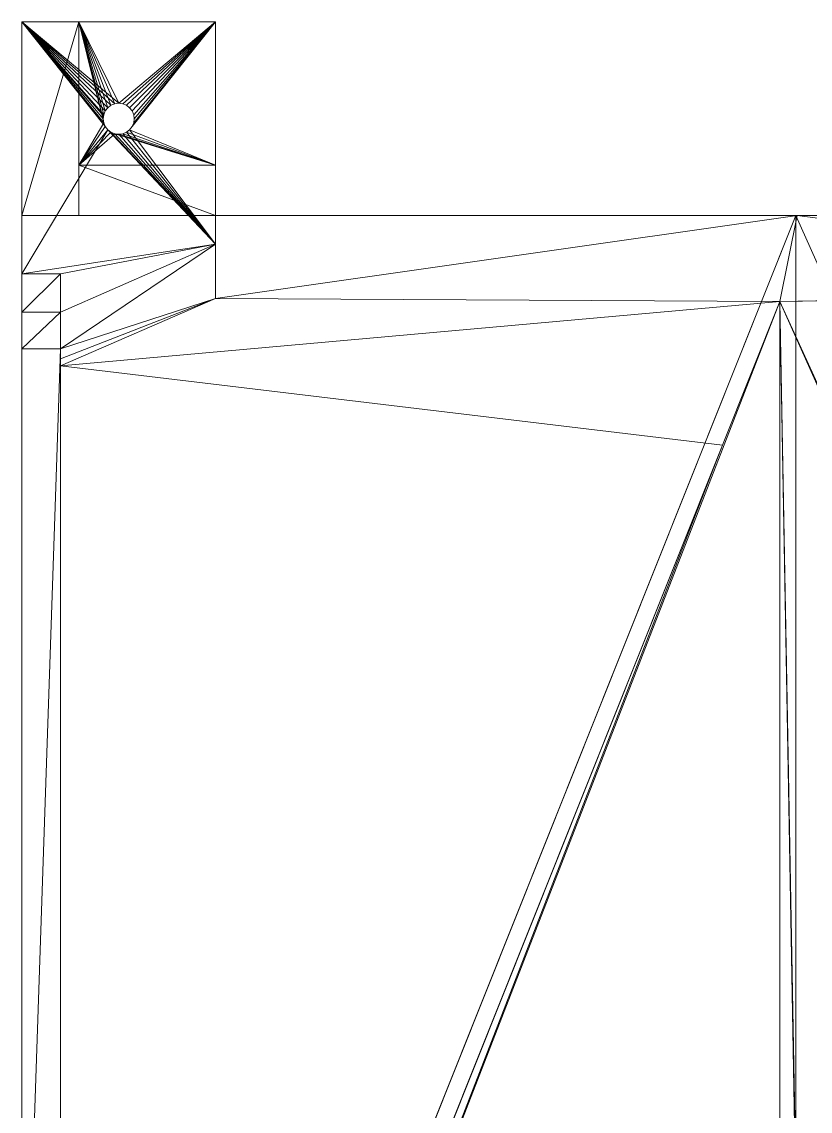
# Model space of a CAD drawing. Header units: millimetres. Extents: x -38752 to -34801, y 260924 to 263752.
# Drawn here: x -38225.5 to -38123.8, y 261536.9 to 261677.4 of the extents above; entities that cross this region are included whole.
import ezdxf

# ---------------------------------------------------------------- set-up
doc = ezdxf.new("R2010")
doc.units = ezdxf.units.MM
doc.layers.get('0').update_dxf_attribs({"lineweight": 9})
doc.layers.add('0.09', color=1, linetype='Continuous', lineweight=9)

msp = doc.modelspace()

# ---------------------------------------------------------------- linework, layer by layer
at = {"extrusion": (2.49184e-13, 1, -4.44089e-16)}
for p, q in [((-38225.48, 261644.91), (-38225.48, 261677.43)), ((-38200.48, 261677.43), (-38225.48, 261677.43)), ((-38225.48, 261677.43, 4), (-38225.48, 261677.43)), ((-38218.14, 261677.43, 4), (-38225.48, 261677.43, 4)), ((-38225.48, 261652.43, 4), (-38225.48, 261677.43, 4)), ((-38200.48, 261677.43, 5), (-38218.14, 261677.43, 5)), ((-38218.14, 261652.43, 4), (-38218.14, 261677.43, 4)), ((-38218.14, 261677.43, 5), (-38218.14, 261677.43, 4)), ((-38218.14, 261658.93, 5), (-38218.14, 261677.43, 5)), ((-38200.48, 261677.43, 5), (-38200.48, 261677.43)), ((-38200.48, 261648.73), (-38200.48, 261677.43)), ((-38200.48, 261658.93, 5), (-38200.48, 261677.43, 5)), ((-38213.5, 261666.86, 5), (-38213.5, 261666.86)), ((-38212.98, 261666.93, 5), (-38212.98, 261666.93)), ((-38212.47, 261666.86, 5), (-38212.47, 261666.86)), ((-38214.92, 261665.44, 5), (-38214.92, 261665.44)), ((-38214.72, 261665.93, 5), (-38214.72, 261665.93)), ((-38214.4, 261666.34, 5), (-38214.4, 261666.34)), ((-38213.98, 261666.66, 5), (-38213.98, 261666.66)), ((-38211.98, 261666.66, 5), (-38211.98, 261666.66)), ((-38211.57, 261666.34, 5), (-38211.57, 261666.34)), ((-38211.25, 261665.93, 5), (-38211.25, 261665.93)), ((-38211.05, 261665.44, 5), (-38211.05, 261665.44)), ((-38214.98, 261664.93, 5), (-38214.98, 261664.93)), ((-38214.92, 261664.41, 5), (-38214.92, 261664.41)), ((-38211.05, 261664.41, 5), (-38211.05, 261664.41)), ((-38210.98, 261664.93, 5), (-38210.98, 261664.93)), ((-38214.72, 261663.93, 5), (-38214.72, 261663.93)), ((-38214.4, 261663.51, 5), (-38214.4, 261663.51)), ((-38213.98, 261663.19, 5), (-38213.98, 261663.19)), ((-38213.5, 261662.99, 5), (-38213.5, 261662.99)), ((-38212.98, 261662.93, 5), (-38212.98, 261662.93)), ((-38212.47, 261662.99, 5), (-38212.47, 261662.99)), ((-38211.98, 261663.19, 5), (-38211.98, 261663.19)), ((-38211.57, 261663.51, 5), (-38211.57, 261663.51)), ((-38211.25, 261663.93, 5), (-38211.25, 261663.93)), ((-38218.14, 261652.43, 5), (-38218.14, 261658.93, 5)), ((-38200.48, 261658.93, 5), (-38218.14, 261658.93, 5)), ((-38200.48, 261652.43, 22.65), (-38218.14, 261658.93, 5)), ((-38200.48, 261652.43, 22.65), (-38200.48, 261658.93, 5)), ((-38125.63, 261652.43, 104.86), (-38225.48, 261402.45, 104.86)), ((-38125.63, 261652.43, 104.86), (-38225.48, 261652.43, 5)), ((-38225.48, 261402.45, 104.86), (-38225.48, 261652.43, 5)), ((-38218.14, 261652.43, 4), (-38225.48, 261652.43, 4)), ((-38225.48, 261652.43, 5), (-38225.48, 261652.43, 4)), ((-38218.14, 261652.43, 5), (-38200.48, 261652.43, 22.65)), ((-38218.14, 261652.43, 5), (-38218.14, 261652.43, 4)), ((-38200.48, 261652.43, 22.65), (-38125.49, 261652.43, 97.65)), ((-38200.48, 261641.72, 26.93), (-38200.48, 261652.43, 22.65)), ((-38127.7, 261641.36, 99.86), (-38125.49, 261652.43, 97.65)), ((-38125.63, 261652.43, 104.86), (-38125.63, 261402.45, 104.86)), ((-38125.63, 261652.43, 104.86), (-38122.09, 261652.43, 101.32)), ((-38125.49, 261652.43, 97.65), (-38050.77, 261652.43, 22.93)), ((-38220.48, 261644.91), (-38200.48, 261648.73)), ((-38220.48, 261639.99, 0.44), (-38200.48, 261648.73)), ((-38220.48, 261635.27, 1.85), (-38200.48, 261648.73)), ((-38200.48, 261641.72, 26.93), (-38200.48, 261648.73)), ((-38225.48, 261639.99, 0.44), (-38225.48, 261644.91)), ((-38225.48, 261644.91), (-38220.48, 261644.91)), ((-38220.48, 261639.99, 0.44), (-38220.48, 261644.91)), ((-38220.48, 261633.04, 10.39), (-38200.48, 261641.72, 26.93)), ((-38135.11, 261622.81, 99.86), (-38127.7, 261641.36, 99.86)), ((-38127.7, 261641.36, 99.86), (-38127.7, 261402.45, 99.86)), ((-38225.48, 261639.99, 0.44), (-38225.48, 261635.27, 1.85)), ((-38225.48, 261639.99, 0.44), (-38220.48, 261639.99, 0.44)), ((-38220.48, 261639.99, 0.44), (-38220.48, 261635.27, 1.85)), ((-38225.48, 261635.27, 1.85), (-38225.48, 261487.75, 60.78)), ((-38225.48, 261635.27, 1.85), (-38220.48, 261635.27, 1.85)), ((-38220.48, 261487.75, 60.78), (-38220.48, 261635.27, 1.85)), ((-38220.48, 261633.97, 6.85), (-38220.48, 261635.27, 1.85)), ((-38220.48, 261633.97, 6.85), (-38220.48, 261633.04, 10.39)), ((-38220.48, 261633.04, 10.39), (-38220.48, 261409.08, 99.86)), ((-38220.48, 261409.08, 99.86), (-38135.11, 261622.81, 99.86))]:
    msp.add_line(p, q, dxfattribs=at)
for points in [[(-38211.98, 261666.66, 5), (-38211.57, 261666.34, 5), (-38211.25, 261665.93, 5), (-38211.05, 261665.44, 5), (-38210.98, 261664.93, 5), (-38211.05, 261664.41, 5), (-38211.25, 261663.93, 5), (-38211.57, 261663.51, 5), (-38211.98, 261663.19, 5), (-38212.47, 261662.99, 5), (-38212.98, 261662.93, 5), (-38213.5, 261662.99, 5), (-38213.98, 261663.19, 5), (-38214.4, 261663.51, 5), (-38214.72, 261663.93, 5), (-38214.92, 261664.41, 5), (-38214.98, 261664.93, 5), (-38214.92, 261665.44, 5), (-38214.72, 261665.93, 5), (-38214.4, 261666.34, 5), (-38213.98, 261666.66, 5), (-38213.5, 261666.86, 5), (-38212.98, 261666.93, 5), (-38212.47, 261666.86, 5), (-38211.98, 261666.66, 5)], [(-38214.4, 261666.34, 0), (-38213.98, 261666.66, 0), (-38213.5, 261666.86, 0), (-38212.98, 261666.93, 0), (-38212.47, 261666.86, 0), (-38211.98, 261666.66, 0), (-38211.57, 261666.34, 0), (-38211.25, 261665.93, 0), (-38211.05, 261665.44, 0), (-38210.98, 261664.93, 0), (-38211.05, 261664.41, 0), (-38211.25, 261663.93, 0), (-38211.57, 261663.51, 0), (-38211.98, 261663.19, 0), (-38212.47, 261662.99, 0), (-38212.87, 261662.94, 0), (-38212.98, 261662.93, 0), (-38213.5, 261662.99, 0), (-38213.98, 261663.19, 0), (-38214.4, 261663.51, 0), (-38214.72, 261663.93, 0), (-38214.92, 261664.41, 0), (-38214.98, 261664.93, 0), (-38214.93, 261665.31, 0), (-38214.92, 261665.44, 0), (-38214.72, 261665.93, 0), (-38214.4, 261666.34, 0)]]:
    msp.add_polyline3d(points)

# ---------------------------------------------------------------- meshes
at = {"layer": '0.09'}
mesh = msp.add_polyface(dxfattribs=at)
corners = [(-38218.14, 261677.43, 5), (-38200.48, 261677.43), (-38200.48, 261677.43, 5), (-38218.14, 261677.43, 4), (-38225.48, 261677.43), (-38225.48, 261677.43, 4)]
mesh.append_faces([[corners[k] for k in face] for face in [(0, 1, 2), (4, 3, 5)]], dxfattribs={"vtx0": -1})
mesh.append_faces([[corners[k] for k in face] for face in [(1, 3, 4)]], dxfattribs={"vtx0": -1, "vtx1": -1})
mesh.append_faces([[corners[k] for k in face] for face in [(1, 0, 3)]], dxfattribs={"vtx0": -1, "vtx2": -1})
mesh = msp.add_polyface(dxfattribs=at)
corners = [(-38225.48, 261652.43, 4), (-38218.14, 261677.43, 4), (-38218.14, 261652.43, 4), (-38225.48, 261677.43, 4)]
mesh.append_faces([[corners[k] for k in face] for face in [(0, 1, 2), (1, 0, 3)]], dxfattribs={"vtx0": -1})
mesh = msp.add_polyface(dxfattribs=at)
corners = [(-38200.48, 261648.73), (-38212.47, 261662.99), (-38212.98, 261662.93), (-38211.98, 261663.19), (-38211.57, 261663.51), (-38200.48, 261677.43), (-38212.87, 261662.94), (-38211.25, 261663.93), (-38211.05, 261664.41), (-38210.98, 261664.93), (-38211.05, 261665.44), (-38211.25, 261665.93), (-38211.57, 261666.34), (-38211.98, 261666.66), (-38212.47, 261666.86), (-38212.98, 261666.93), (-38225.48, 261644.91), (-38220.48, 261644.91), (-38214.4, 261663.51), (-38225.48, 261677.43), (-38213.98, 261663.19), (-38213.5, 261662.99), (-38214.72, 261663.93), (-38214.92, 261664.41), (-38214.98, 261664.93), (-38214.93, 261665.31), (-38214.92, 261665.44), (-38214.72, 261665.93), (-38214.4, 261666.34), (-38213.98, 261666.66), (-38213.5, 261666.86)]
mesh.append_faces([[corners[k] for k in face] for face in [(2, 1, 6), (0, 16, 17)]], dxfattribs={"vtx0": -1})
mesh.append_faces([[corners[k] for k in face] for face in [(1, 0, 3), (3, 0, 4), (4, 5, 7), (7, 5, 8), (8, 5, 9), (9, 5, 10), (10, 5, 11), (11, 5, 12), (12, 5, 13), (13, 5, 14), (14, 5, 15), (16, 18, 19), (18, 0, 20), (20, 0, 21), (21, 0, 2), (19, 15, 5)]], dxfattribs={"vtx0": -1, "vtx1": -1})
mesh.append_faces([[corners[k] for k in face] for face in [(0, 1, 2), (16, 0, 18)]], dxfattribs={"vtx0": -1, "vtx1": -1, "vtx2": -1})
mesh.append_faces([[corners[k] for k in face] for face in [(4, 0, 5), (19, 18, 22), (19, 22, 23), (19, 23, 24), (19, 24, 25), (19, 25, 26), (19, 26, 27), (19, 27, 28), (19, 28, 29), (19, 29, 30), (19, 30, 15)]], dxfattribs={"vtx0": -1, "vtx2": -1})
mesh = msp.add_polyface(dxfattribs=at)
corners = [(-38225.48, 261445.79, 82.54), (-38225.48, 261454.48, 75.8), (-38225.48, 261455, 75.86), (-38225.48, 261445.79, 73.86), (-38225.48, 261454, 75.6), (-38225.48, 261453.58, 75.28), (-38225.48, 261453.27, 74.86), (-38225.48, 261453.16, 74.6), (-38225.48, 261453.07, 74.38), (-38225.48, 261453, 73.86), (-38225.48, 261453.07, 73.35), (-38225.48, 261445.81, 72.54), (-38225.48, 261453.09, 73.29), (-38225.48, 261453.27, 72.86), (-38225.48, 261453.58, 72.45), (-38225.48, 261446.46, 70.2), (-38225.48, 261454, 72.13), (-38225.48, 261454.48, 71.93), (-38225.48, 261455, 71.86), (-38225.48, 261447.7, 68.12), (-38225.48, 261469.63, 70.02), (-38225.48, 261469.12, 69.95), (-38225.48, 261468.63, 69.75), (-38225.48, 261468.22, 69.43), (-38225.48, 261467.9, 69.02), (-38225.48, 261467.79, 68.75), (-38225.48, 261467.7, 68.54), (-38225.48, 261467.63, 68.02), (-38225.48, 261449.44, 66.43), (-38225.48, 261467.7, 67.5), (-38225.48, 261467.72, 67.45), (-38225.48, 261467.9, 67.02), (-38225.48, 261468.22, 66.6), (-38225.48, 261468.63, 66.29), (-38225.48, 261451.55, 65.24), (-38225.48, 261469.12, 66.09), (-38225.48, 261469.63, 66.02), (-38225.48, 261479.49, 63.03), (-38225.48, 261480.26, 63.06), (-38225.48, 261478.72, 62.93), (-38225.48, 261477.96, 62.76), (-38225.48, 261466.19, 59.39), (-38225.48, 261477.23, 62.52), (-38225.48, 261475.38, 60.72), (-38225.48, 261473.3, 59.48), (-38225.48, 261470.96, 58.83), (-38225.48, 261468.54, 58.8), (-38225.48, 261402.45, 99.86), (-38225.48, 261652.43, 5), (-38225.48, 261402.45, 104.86), (-38225.48, 261455.52, 75.8), (-38225.48, 261456, 75.6), (-38225.48, 261456.41, 75.28), (-38225.48, 261456.73, 74.86), (-38225.48, 261470.15, 69.95), (-38225.48, 261456.91, 74.44), (-38225.48, 261456.93, 74.38), (-38225.48, 261457, 73.86), (-38225.48, 261456.93, 73.35), (-38225.48, 261456.84, 73.13), (-38225.48, 261456.73, 72.86), (-38225.48, 261456.41, 72.45), (-38225.48, 261456, 72.13), (-38225.48, 261455.52, 71.93), (-38225.48, 261470.63, 69.75), (-38225.48, 261471.05, 69.43), (-38225.48, 261471.37, 69.02), (-38225.48, 261471.54, 68.59), (-38225.48, 261471.57, 68.54), (-38225.48, 261471.63, 68.02), (-38225.48, 261471.57, 67.5), (-38225.48, 261471.48, 67.28), (-38225.48, 261471.37, 67.02), (-38225.48, 261482.55, 62.71), (-38225.48, 261471.05, 66.6), (-38225.48, 261470.63, 66.29), (-38225.48, 261470.15, 66.09), (-38225.48, 261481.8, 62.9), (-38225.48, 261481.03, 63.01), (-38225.48, 261483.28, 62.46), (-38225.48, 261487.02, 61.04), (-38225.48, 261487.75, 60.78), (-38225.48, 261635.27, 1.85), (-38225.48, 261652.43, 4), (-38225.48, 261677.43), (-38225.48, 261677.43, 4), (-38225.48, 261639.99, 0.44), (-38225.48, 261644.91)]
mesh.append_faces([[corners[k] for k in face] for face in [(45, 41, 46), (47, 48, 49), (83, 84, 85), (84, 86, 87)]], dxfattribs={"vtx0": -1})
mesh.append_faces([[corners[k] for k in face] for face in [(1, 3, 4), (4, 3, 5), (5, 3, 6), (6, 3, 7), (7, 3, 8), (8, 3, 9), (9, 3, 10), (10, 11, 12), (12, 11, 13), (13, 11, 14), (14, 15, 16), (16, 15, 17), (17, 15, 18), (19, 20, 15), (20, 19, 21), (21, 19, 22), (22, 19, 23), (23, 19, 24), (24, 19, 25), (25, 19, 26), (26, 19, 27), (27, 28, 29), (29, 28, 30), (30, 28, 31), (31, 28, 32), (32, 28, 33), (33, 34, 35), (35, 34, 36), (37, 34, 39), (39, 34, 40), (40, 41, 42), (42, 41, 43), (43, 41, 44), (44, 41, 45), (50, 0, 2), (54, 63, 20), (73, 36, 77), (77, 36, 78), (78, 34, 38), (48, 82, 83)]], dxfattribs={"vtx0": -1, "vtx1": -1})
mesh.append_faces([[corners[k] for k in face] for face in [(48, 0, 50), (48, 53, 54), (20, 18, 15), (48, 72, 73), (78, 36, 34), (84, 83, 82)]], dxfattribs={"vtx0": -1, "vtx1": -1, "vtx2": -1})
mesh.append_faces([[corners[k] for k in face] for face in [(0, 1, 2), (1, 0, 3), (10, 3, 11), (14, 11, 15), (27, 19, 28), (33, 28, 34), (34, 37, 38), (40, 34, 41), (48, 47, 0), (48, 50, 51), (48, 51, 52), (48, 52, 53), (54, 53, 55), (54, 55, 56), (54, 56, 57), (54, 57, 58), (54, 58, 59), (54, 59, 60), (54, 60, 61), (54, 61, 62), (54, 62, 63), (20, 63, 18), (48, 54, 64), (48, 64, 65), (48, 65, 66), (48, 66, 67), (48, 67, 68), (48, 68, 69), (48, 69, 70), (48, 70, 71), (48, 71, 72), (73, 72, 74), (73, 74, 75), (73, 75, 76), (73, 76, 36), (48, 73, 79), (48, 79, 80), (48, 80, 81), (48, 81, 82), (84, 82, 86)]], dxfattribs={"vtx0": -1, "vtx2": -1})
mesh = msp.add_polyface(dxfattribs=at)
corners = [(-38218.14, 261658.93, 5), (-38218.14, 261677.43, 4), (-38218.14, 261677.43, 5), (-38218.14, 261652.43, 5), (-38218.14, 261652.43, 4)]
mesh.append_faces([[corners[k] for k in face] for face in [(0, 1, 2), (1, 3, 4)]], dxfattribs={"vtx0": -1})
mesh.append_faces([[corners[k] for k in face] for face in [(1, 0, 3)]], dxfattribs={"vtx0": -1, "vtx2": -1})
mesh = msp.add_polyface(dxfattribs=at)
corners = [(-38218.14, 261658.93, 5), (-38213.5, 261662.99, 5), (-38200.48, 261658.93, 5), (-38213.98, 261663.19, 5), (-38214.4, 261663.51, 5), (-38214.72, 261663.93, 5), (-38214.92, 261664.41, 5), (-38218.14, 261677.43, 5), (-38212.98, 261662.93, 5), (-38214.98, 261664.93, 5), (-38214.92, 261665.44, 5), (-38214.72, 261665.93, 5), (-38214.4, 261666.34, 5), (-38213.98, 261666.66, 5), (-38213.5, 261666.86, 5), (-38212.98, 261666.93, 5), (-38200.48, 261677.43, 5), (-38211.57, 261663.51, 5), (-38211.98, 261663.19, 5), (-38212.47, 261662.99, 5), (-38211.25, 261663.93, 5), (-38211.05, 261664.41, 5), (-38210.98, 261664.93, 5), (-38211.05, 261665.44, 5), (-38211.25, 261665.93, 5), (-38211.57, 261666.34, 5), (-38211.98, 261666.66, 5), (-38212.47, 261666.86, 5)]
mesh.append_faces([[corners[k] for k in face] for face in [(0, 1, 2), (1, 0, 3), (3, 0, 4), (4, 0, 5), (5, 0, 6), (6, 7, 9), (9, 7, 10), (10, 7, 11), (11, 7, 12), (12, 7, 13), (13, 7, 14), (14, 7, 15), (2, 17, 16), (17, 2, 18), (18, 2, 19), (19, 2, 8)]], dxfattribs={"vtx0": -1, "vtx1": -1})
mesh.append_faces([[corners[k] for k in face] for face in [(6, 0, 7), (2, 1, 8), (15, 7, 16), (16, 17, 20), (16, 20, 21), (16, 21, 22), (16, 22, 23), (16, 23, 24), (16, 24, 25), (16, 25, 26), (16, 26, 27), (16, 27, 15)]], dxfattribs={"vtx0": -1, "vtx2": -1})
mesh = msp.add_polyface(dxfattribs=at)
corners = [(-38200.48, 261677.43), (-38200.48, 261658.93, 5), (-38200.48, 261677.43, 5), (-38200.48, 261652.43, 22.65), (-38200.48, 261648.73), (-38200.48, 261641.72, 26.93)]
mesh.append_faces([[corners[k] for k in face] for face in [(0, 1, 2), (3, 4, 5)]], dxfattribs={"vtx0": -1})
mesh.append_faces([[corners[k] for k in face] for face in [(4, 1, 0)]], dxfattribs={"vtx0": -1, "vtx1": -1})
mesh.append_faces([[corners[k] for k in face] for face in [(4, 3, 1)]], dxfattribs={"vtx0": -1, "vtx2": -1})
mesh = msp.add_polyface(dxfattribs=at)
corners = [(-38052.18, 261652.43, 31.41), (-38050.77, 261652.43, 30), (-38122.09, 261652.43, 101.32), (-38125.63, 261402.45, 104.86), (-38025.77, 261429.45, 5), (-38025.77, 261402.45, 5), (-38125.63, 261652.43, 104.86), (-38036.92, 261656.03, 16.15), (-38025.77, 261677.43, 5)]
mesh.append_faces([[corners[k] for k in face] for face in [(3, 4, 5), (4, 7, 8)]], dxfattribs={"vtx0": -1})
mesh.append_faces([[corners[k] for k in face] for face in [(4, 6, 1)]], dxfattribs={"vtx0": -1, "vtx1": -1, "vtx2": -1})
mesh.append_faces([[corners[k] for k in face] for face in [(4, 3, 6), (4, 1, 7), (1, 6, 2)]], dxfattribs={"vtx0": -1, "vtx2": -1})
mesh.append_faces([[corners[k] for k in face] for face in [(0, 1, 2)]], dxfattribs={"vtx1": -1})
mesh = msp.add_polyface(dxfattribs=at)
corners = [(-38213.5, 261666.86), (-38213.98, 261666.66, 5), (-38213.5, 261666.86, 5), (-38213.98, 261666.66)]
mesh.append_faces([[corners[k] for k in face] for face in [(0, 1, 2), (1, 0, 3)]], dxfattribs={"vtx0": -1})
mesh = msp.add_polyface(dxfattribs=at)
corners = [(-38212.98, 261666.93), (-38213.5, 261666.86, 5), (-38212.98, 261666.93, 5), (-38213.5, 261666.86)]
mesh.append_faces([[corners[k] for k in face] for face in [(0, 1, 2), (1, 0, 3)]], dxfattribs={"vtx0": -1})
mesh = msp.add_polyface(dxfattribs=at)
corners = [(-38212.47, 261666.86), (-38212.98, 261666.93, 5), (-38212.47, 261666.86, 5), (-38212.98, 261666.93)]
mesh.append_faces([[corners[k] for k in face] for face in [(0, 1, 2), (1, 0, 3)]], dxfattribs={"vtx0": -1})
mesh = msp.add_polyface(dxfattribs=at)
corners = [(-38211.98, 261666.66), (-38212.47, 261666.86, 5), (-38211.98, 261666.66, 5), (-38212.47, 261666.86)]
mesh.append_faces([[corners[k] for k in face] for face in [(0, 1, 2), (1, 0, 3)]], dxfattribs={"vtx0": -1})
mesh = msp.add_polyface(dxfattribs=at)
corners = [(-38214.92, 261665.44), (-38214.98, 261664.93, 5), (-38214.92, 261665.44, 5), (-38214.93, 261665.31), (-38214.98, 261664.93)]
mesh.append_faces([[corners[k] for k in face] for face in [(0, 1, 2)]], dxfattribs={"vtx0": -1})
mesh.append_faces([[corners[k] for k in face] for face in [(1, 0, 3)]], dxfattribs={"vtx0": -1, "vtx2": -1})
mesh.append_faces([[corners[k] for k in face] for face in [(4, 1, 3)]], dxfattribs={"vtx1": -1})
mesh = msp.add_polyface(dxfattribs=at)
corners = [(-38214.72, 261665.93), (-38214.92, 261665.44, 5), (-38214.72, 261665.93, 5), (-38214.92, 261665.44)]
mesh.append_faces([[corners[k] for k in face] for face in [(0, 1, 2), (1, 0, 3)]], dxfattribs={"vtx0": -1})
mesh = msp.add_polyface(dxfattribs=at)
corners = [(-38214.4, 261666.34, 5), (-38214.72, 261665.93), (-38214.72, 261665.93, 5), (-38214.4, 261666.34)]
mesh.append_faces([[corners[k] for k in face] for face in [(0, 1, 2), (1, 0, 3)]], dxfattribs={"vtx0": -1})
mesh = msp.add_polyface(dxfattribs=at)
corners = [(-38213.98, 261666.66), (-38214.4, 261666.34, 5), (-38213.98, 261666.66, 5), (-38214.4, 261666.34)]
mesh.append_faces([[corners[k] for k in face] for face in [(0, 1, 2), (1, 0, 3)]], dxfattribs={"vtx0": -1})
mesh = msp.add_polyface(dxfattribs=at)
corners = [(-38211.98, 261666.66), (-38211.57, 261666.34, 5), (-38211.57, 261666.34), (-38211.98, 261666.66, 5)]
mesh.append_faces([[corners[k] for k in face] for face in [(0, 1, 2), (1, 0, 3)]], dxfattribs={"vtx0": -1})
mesh = msp.add_polyface(dxfattribs=at)
corners = [(-38211.25, 261665.93, 5), (-38211.57, 261666.34), (-38211.57, 261666.34, 5), (-38211.25, 261665.93)]
mesh.append_faces([[corners[k] for k in face] for face in [(0, 1, 2), (1, 0, 3)]], dxfattribs={"vtx0": -1})
mesh = msp.add_polyface(dxfattribs=at)
corners = [(-38211.05, 261665.44, 5), (-38211.25, 261665.93), (-38211.25, 261665.93, 5), (-38211.05, 261665.44)]
mesh.append_faces([[corners[k] for k in face] for face in [(0, 1, 2), (1, 0, 3)]], dxfattribs={"vtx0": -1})
mesh = msp.add_polyface(dxfattribs=at)
corners = [(-38210.98, 261664.93), (-38211.05, 261665.44, 5), (-38210.98, 261664.93, 5), (-38211.05, 261665.44)]
mesh.append_faces([[corners[k] for k in face] for face in [(0, 1, 2), (1, 0, 3)]], dxfattribs={"vtx0": -1})
mesh = msp.add_polyface(dxfattribs=at)
corners = [(-38214.98, 261664.93, 5), (-38214.92, 261664.41), (-38214.92, 261664.41, 5), (-38214.98, 261664.93)]
mesh.append_faces([[corners[k] for k in face] for face in [(0, 1, 2), (1, 0, 3)]], dxfattribs={"vtx0": -1})
mesh = msp.add_polyface(dxfattribs=at)
corners = [(-38214.92, 261664.41), (-38214.72, 261663.93, 5), (-38214.92, 261664.41, 5), (-38214.72, 261663.93)]
mesh.append_faces([[corners[k] for k in face] for face in [(0, 1, 2), (1, 0, 3)]], dxfattribs={"vtx0": -1})
mesh = msp.add_polyface(dxfattribs=at)
corners = [(-38211.25, 261663.93, 5), (-38211.05, 261664.41), (-38211.05, 261664.41, 5), (-38211.25, 261663.93)]
mesh.append_faces([[corners[k] for k in face] for face in [(0, 1, 2), (1, 0, 3)]], dxfattribs={"vtx0": -1})
mesh = msp.add_polyface(dxfattribs=at)
corners = [(-38211.05, 261664.41, 5), (-38210.98, 261664.93), (-38210.98, 261664.93, 5), (-38211.05, 261664.41)]
mesh.append_faces([[corners[k] for k in face] for face in [(0, 1, 2), (1, 0, 3)]], dxfattribs={"vtx0": -1})
mesh = msp.add_polyface(dxfattribs=at)
corners = [(-38214.72, 261663.93), (-38214.4, 261663.51, 5), (-38214.72, 261663.93, 5), (-38214.4, 261663.51)]
mesh.append_faces([[corners[k] for k in face] for face in [(0, 1, 2), (1, 0, 3)]], dxfattribs={"vtx0": -1})
mesh = msp.add_polyface(dxfattribs=at)
corners = [(-38214.4, 261663.51, 5), (-38213.98, 261663.19), (-38213.98, 261663.19, 5), (-38214.4, 261663.51)]
mesh.append_faces([[corners[k] for k in face] for face in [(0, 1, 2), (1, 0, 3)]], dxfattribs={"vtx0": -1})
mesh = msp.add_polyface(dxfattribs=at)
corners = [(-38213.98, 261663.19, 5), (-38213.5, 261662.99), (-38213.5, 261662.99, 5), (-38213.98, 261663.19)]
mesh.append_faces([[corners[k] for k in face] for face in [(0, 1, 2), (1, 0, 3)]], dxfattribs={"vtx0": -1})
mesh = msp.add_polyface(dxfattribs=at)
corners = [(-38213.5, 261662.99, 5), (-38212.98, 261662.93), (-38212.98, 261662.93, 5), (-38213.5, 261662.99)]
mesh.append_faces([[corners[k] for k in face] for face in [(0, 1, 2), (1, 0, 3)]], dxfattribs={"vtx0": -1})
mesh = msp.add_polyface(dxfattribs=at)
corners = [(-38212.98, 261662.93, 5), (-38212.47, 261662.99), (-38212.47, 261662.99, 5), (-38212.87, 261662.94), (-38212.98, 261662.93)]
mesh.append_faces([[corners[k] for k in face] for face in [(0, 1, 2), (3, 0, 4)]], dxfattribs={"vtx0": -1})
mesh.append_faces([[corners[k] for k in face] for face in [(1, 0, 3)]], dxfattribs={"vtx0": -1, "vtx1": -1})
mesh = msp.add_polyface(dxfattribs=at)
corners = [(-38212.47, 261662.99, 5), (-38211.98, 261663.19), (-38211.98, 261663.19, 5), (-38212.47, 261662.99)]
mesh.append_faces([[corners[k] for k in face] for face in [(0, 1, 2), (1, 0, 3)]], dxfattribs={"vtx0": -1})
mesh = msp.add_polyface(dxfattribs=at)
corners = [(-38211.98, 261663.19, 5), (-38211.57, 261663.51), (-38211.57, 261663.51, 5), (-38211.98, 261663.19)]
mesh.append_faces([[corners[k] for k in face] for face in [(0, 1, 2), (1, 0, 3)]], dxfattribs={"vtx0": -1})
mesh = msp.add_polyface(dxfattribs=at)
corners = [(-38211.57, 261663.51, 5), (-38211.25, 261663.93), (-38211.25, 261663.93, 5), (-38211.57, 261663.51)]
mesh.append_faces([[corners[k] for k in face] for face in [(0, 1, 2), (1, 0, 3)]], dxfattribs={"vtx0": -1})
mesh = msp.add_polyface(dxfattribs=at)
corners = [(-38218.14, 261658.93, 5), (-38200.48, 261652.43, 22.65), (-38218.14, 261652.43, 5)]
mesh.append_faces([[corners[k] for k in face] for face in [(0, 1, 2)]])
mesh = msp.add_polyface(dxfattribs=at)
corners = [(-38218.14, 261658.93, 5), (-38200.48, 261658.93, 5), (-38200.48, 261652.43, 22.65)]
mesh.append_faces([[corners[k] for k in face] for face in [(0, 1, 2)]])
mesh = msp.add_polyface(dxfattribs=at)
corners = [(-38050.77, 261652.43, 30), (-38125.49, 261652.43, 97.65), (-38050.77, 261652.43, 22.93), (-38052.18, 261652.43, 31.41), (-38122.09, 261652.43, 101.32), (-38125.63, 261652.43, 104.86), (-38200.48, 261652.43, 22.65), (-38225.48, 261652.43, 5), (-38218.14, 261652.43, 5), (-38218.14, 261652.43, 4), (-38225.48, 261652.43, 4)]
mesh.append_faces([[corners[k] for k in face] for face in [(0, 1, 2), (9, 7, 10)]], dxfattribs={"vtx0": -1})
mesh.append_faces([[corners[k] for k in face] for face in [(1, 5, 6), (6, 7, 8), (8, 7, 9)]], dxfattribs={"vtx0": -1, "vtx1": -1})
mesh.append_faces([[corners[k] for k in face] for face in [(1, 0, 3), (1, 3, 4), (1, 4, 5), (6, 5, 7)]], dxfattribs={"vtx0": -1, "vtx2": -1})
mesh = msp.add_polyface(dxfattribs=at)
corners = [(-38225.48, 261652.43, 5), (-38125.63, 261652.43, 104.86), (-38225.48, 261402.45, 104.86)]
mesh.append_faces([[corners[k] for k in face] for face in [(0, 1, 2)]])
mesh = msp.add_polyface(dxfattribs=at)
corners = [(-38125.63, 261652.43, 104.86), (-38125.63, 261402.45, 104.86), (-38225.48, 261402.45, 104.86)]
mesh.append_faces([[corners[k] for k in face] for face in [(0, 1, 2)]])
mesh = msp.add_polyface(dxfattribs=at)
corners = [(-38135.11, 261622.81, 99.86), (-38220.48, 261633.04, 10.39), (-38220.48, 261409.08, 99.86), (-38127.7, 261641.36, 99.86), (-38200.48, 261641.72, 26.93), (-38125.49, 261652.43, 97.65), (-38200.48, 261652.43, 22.65)]
mesh.append_faces([[corners[k] for k in face] for face in [(0, 1, 2), (4, 5, 6)]], dxfattribs={"vtx0": -1})
mesh.append_faces([[corners[k] for k in face] for face in [(1, 3, 4)]], dxfattribs={"vtx0": -1, "vtx1": -1})
mesh.append_faces([[corners[k] for k in face] for face in [(1, 0, 3), (4, 3, 5)]], dxfattribs={"vtx0": -1, "vtx2": -1})
mesh = msp.add_polyface(dxfattribs=at)
corners = [(-38032.84, 261429.45, 5), (-38054.8, 261402.45, 26.96), (-38032.84, 261402.45, 5), (-38054.8, 261409.45, 26.96), (-38123.46, 261409.45, 95.61), (-38123.46, 261402.45, 95.61), (-38127.7, 261641.36, 99.86), (-38127.7, 261402.45, 99.86), (-38030.77, 261429.45, 2.93), (-38030.77, 261642.76, 2.93), (-38050.77, 261642.76, 22.93), (-38125.49, 261652.43, 97.65), (-38050.77, 261652.43, 22.93)]
mesh.append_faces([[corners[k] for k in face] for face in [(0, 1, 2), (5, 6, 7), (11, 10, 12)]], dxfattribs={"vtx0": -1})
mesh.append_faces([[corners[k] for k in face] for face in [(1, 0, 3), (3, 0, 4)]], dxfattribs={"vtx0": -1, "vtx1": -1})
mesh.append_faces([[corners[k] for k in face] for face in [(6, 4, 0)]], dxfattribs={"vtx0": -1, "vtx1": -1, "vtx2": -1})
mesh.append_faces([[corners[k] for k in face] for face in [(6, 5, 4), (6, 0, 8), (6, 8, 9), (6, 9, 10), (10, 11, 6)]], dxfattribs={"vtx0": -1, "vtx2": -1})
mesh = msp.add_polyface(dxfattribs=at)
corners = [(-38200.48, 261648.73), (-38220.48, 261644.91), (-38220.48, 261639.99, 0.44)]
mesh.append_faces([[corners[k] for k in face] for face in [(0, 1, 2)]])
mesh = msp.add_polyface(dxfattribs=at)
corners = [(-38200.48, 261648.73), (-38220.48, 261639.99, 0.44), (-38220.48, 261635.27, 1.85)]
mesh.append_faces([[corners[k] for k in face] for face in [(0, 1, 2)]])
mesh = msp.add_polyface(dxfattribs=at)
corners = [(-38220.48, 261635.27, 1.85), (-38200.48, 261641.72, 26.93), (-38200.48, 261648.73), (-38220.48, 261633.97, 6.85), (-38220.48, 261633.04, 10.39)]
mesh.append_faces([[corners[k] for k in face] for face in [(0, 1, 2)]], dxfattribs={"vtx0": -1})
mesh.append_faces([[corners[k] for k in face] for face in [(1, 0, 3)]], dxfattribs={"vtx0": -1, "vtx2": -1})
mesh.append_faces([[corners[k] for k in face] for face in [(4, 1, 3)]], dxfattribs={"vtx1": -1})
mesh = msp.add_polyface(dxfattribs=at)
corners = [(-38220.48, 261644.91), (-38225.48, 261639.99, 0.44), (-38220.48, 261639.99, 0.44), (-38225.48, 261644.91)]
mesh.append_faces([[corners[k] for k in face] for face in [(0, 1, 2), (1, 0, 3)]], dxfattribs={"vtx0": -1})
mesh = msp.add_polyface(dxfattribs=at)
corners = [(-38127.7, 261641.36, 99.86), (-38220.48, 261402.45, 99.86), (-38127.7, 261402.45, 99.86), (-38135.11, 261622.81, 99.86), (-38220.48, 261409.08, 99.86)]
mesh.append_faces([[corners[k] for k in face] for face in [(0, 1, 2), (1, 3, 4)]], dxfattribs={"vtx0": -1})
mesh.append_faces([[corners[k] for k in face] for face in [(1, 0, 3)]], dxfattribs={"vtx0": -1, "vtx2": -1})
mesh = msp.add_polyface(dxfattribs=at)
corners = [(-38220.48, 261639.99, 0.44), (-38225.48, 261635.27, 1.85), (-38220.48, 261635.27, 1.85), (-38225.48, 261639.99, 0.44)]
mesh.append_faces([[corners[k] for k in face] for face in [(0, 1, 2), (1, 0, 3)]], dxfattribs={"vtx0": -1})
mesh = msp.add_polyface(dxfattribs=at)
corners = [(-38220.48, 261635.27, 1.85), (-38225.48, 261487.75, 60.78), (-38220.48, 261487.75, 60.78), (-38225.48, 261635.27, 1.85)]
mesh.append_faces([[corners[k] for k in face] for face in [(0, 1, 2), (1, 0, 3)]], dxfattribs={"vtx0": -1})
mesh = msp.add_polyface(dxfattribs=at)
corners = [(-38220.48, 261469.63, 70.02), (-38220.48, 261447.7, 68.12), (-38220.48, 261446.46, 70.2), (-38220.48, 261469.12, 69.95), (-38220.48, 261468.63, 69.75), (-38220.48, 261468.22, 69.43), (-38220.48, 261467.9, 69.02), (-38220.48, 261467.79, 68.75), (-38220.48, 261467.7, 68.54), (-38220.48, 261467.63, 68.02), (-38220.48, 261449.44, 66.43), (-38220.48, 261467.7, 67.5), (-38220.48, 261467.72, 67.45), (-38220.48, 261467.9, 67.02), (-38220.48, 261468.22, 66.6), (-38220.48, 261468.63, 66.29), (-38220.48, 261451.55, 65.24), (-38220.48, 261469.12, 66.09), (-38220.48, 261469.63, 66.02), (-38220.48, 261445.79, 82.54), (-38220.48, 261454.48, 75.8), (-38220.48, 261445.79, 73.86), (-38220.48, 261455, 75.86), (-38220.48, 261454, 75.6), (-38220.48, 261453.58, 75.28), (-38220.48, 261453.27, 74.86), (-38220.48, 261453.16, 74.6), (-38220.48, 261453.07, 74.38), (-38220.48, 261453, 73.86), (-38220.48, 261453.07, 73.35), (-38220.48, 261445.81, 72.54), (-38220.48, 261453.09, 73.29), (-38220.48, 261453.27, 72.86), (-38220.48, 261453.58, 72.45), (-38220.48, 261454, 72.13), (-38220.48, 261454.48, 71.93), (-38220.48, 261455, 71.86), (-38220.48, 261633.04, 10.39), (-38220.48, 261402.45, 99.86), (-38220.48, 261409.08, 99.86), (-38220.48, 261455.52, 75.8), (-38220.48, 261456, 75.6), (-38220.48, 261456.41, 75.28), (-38220.48, 261456.73, 74.86), (-38220.48, 261470.15, 69.95), (-38220.48, 261456.91, 74.44), (-38220.48, 261456.93, 74.38), (-38220.48, 261457, 73.86), (-38220.48, 261456.93, 73.35), (-38220.48, 261456.84, 73.13), (-38220.48, 261456.73, 72.86), (-38220.48, 261456.41, 72.45), (-38220.48, 261456, 72.13), (-38220.48, 261455.52, 71.93), (-38220.48, 261470.63, 69.75), (-38220.48, 261471.05, 69.43), (-38220.48, 261471.37, 69.02), (-38220.48, 261471.54, 68.59), (-38220.48, 261471.57, 68.54), (-38220.48, 261471.63, 68.02), (-38220.48, 261471.57, 67.5), (-38220.48, 261471.48, 67.28), (-38220.48, 261471.37, 67.02), (-38220.48, 261483.28, 62.46), (-38220.48, 261482.55, 62.71), (-38220.48, 261471.05, 66.6), (-38220.48, 261470.63, 66.29), (-38220.48, 261470.15, 66.09), (-38220.48, 261481.8, 62.9), (-38220.48, 261481.03, 63.01), (-38220.48, 261480.26, 63.06), (-38220.48, 261487.02, 61.04), (-38220.48, 261487.75, 60.78), (-38220.48, 261635.27, 1.85), (-38220.48, 261633.97, 6.85), (-38220.48, 261477.96, 62.76), (-38220.48, 261466.19, 59.39), (-38220.48, 261478.72, 62.93), (-38220.48, 261479.49, 63.03), (-38220.48, 261477.23, 62.52), (-38220.48, 261475.38, 60.72), (-38220.48, 261473.3, 59.48), (-38220.48, 261470.96, 58.83), (-38220.48, 261468.54, 58.8)]
mesh.append_faces([[corners[k] for k in face] for face in [(37, 38, 39), (73, 37, 74), (76, 82, 83)]], dxfattribs={"vtx0": -1})
mesh.append_faces([[corners[k] for k in face] for face in [(1, 9, 10), (10, 15, 16), (19, 20, 21), (20, 19, 22), (21, 29, 30), (30, 33, 2), (38, 37, 19), (40, 37, 41), (41, 37, 42), (42, 37, 43), (43, 44, 45), (45, 44, 46), (46, 44, 47), (47, 44, 48), (48, 44, 49), (49, 44, 50), (50, 44, 51), (51, 44, 52), (52, 44, 53), (53, 0, 36), (44, 37, 54), (54, 37, 55), (55, 37, 56), (56, 37, 57), (57, 37, 58), (58, 37, 59), (59, 37, 60), (60, 37, 61), (61, 37, 62), (62, 64, 65), (65, 64, 66), (66, 64, 67), (67, 64, 18), (63, 37, 71), (71, 37, 72), (72, 37, 73), (16, 75, 76), (75, 16, 77), (77, 16, 78), (78, 16, 70)]], dxfattribs={"vtx0": -1, "vtx1": -1})
mesh.append_faces([[corners[k] for k in face] for face in [(19, 37, 40), (43, 37, 44), (36, 0, 2), (62, 37, 63), (18, 69, 16)]], dxfattribs={"vtx0": -1, "vtx1": -1, "vtx2": -1})
mesh.append_faces([[corners[k] for k in face] for face in [(0, 1, 2), (1, 0, 3), (1, 3, 4), (1, 4, 5), (1, 5, 6), (1, 6, 7), (1, 7, 8), (1, 8, 9), (10, 9, 11), (10, 11, 12), (10, 12, 13), (10, 13, 14), (10, 14, 15), (16, 15, 17), (16, 17, 18), (21, 20, 23), (21, 23, 24), (21, 24, 25), (21, 25, 26), (21, 26, 27), (21, 27, 28), (21, 28, 29), (30, 29, 31), (30, 31, 32), (30, 32, 33), (2, 33, 34), (2, 34, 35), (2, 35, 36), (19, 40, 22), (53, 44, 0), (62, 63, 64), (18, 64, 68), (18, 68, 69), (16, 69, 70), (76, 75, 79), (76, 79, 80), (76, 80, 81), (76, 81, 82)]], dxfattribs={"vtx0": -1, "vtx2": -1})

doc.saveas('drawing.dxf')
